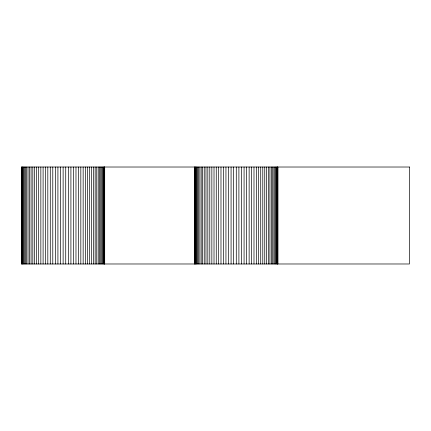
<?xml version="1.0" encoding="UTF-8"?>
<svg xmlns="http://www.w3.org/2000/svg" width="431" height="431" viewBox="0 0 431 431"><rect width="100%" height="100%" fill="white"/><g stroke="black" fill="none" stroke-linecap="round" stroke-linejoin="round"><path stroke-width="0.65" d="M277.86 167.018L277.86 263.982M277.779 167.018L277.779 263.982M277.532 167.018L277.532 263.982M277.128 167.018L277.128 263.982M276.557 167.018L276.557 263.982M275.829 167.018L275.829 263.982M274.94 167.018L274.94 263.982M273.906 167.018L273.906 263.982M272.721 167.018L272.721 263.982M271.39 167.018L271.39 263.982M269.925 167.018L269.925 263.982M268.319 167.018L268.319 263.982M266.595 167.018L266.595 263.982M264.747 167.018L264.747 263.982M262.786 167.018L262.786 263.982M260.723 167.018L260.723 263.982M258.562 167.018L258.562 263.982M256.316 167.018L256.316 263.982M253.988 167.018L253.988 263.982M251.591 167.018L251.591 263.982M249.134 167.018L249.134 263.982M246.629 167.018L246.629 263.982M244.075 167.018L244.075 263.982M241.5 167.018L241.5 263.982M238.898 167.018L238.898 263.982M236.285 167.018L236.285 263.982M233.677 167.018L233.677 263.982M231.075 167.018L231.075 263.982M228.495 167.018L228.495 263.982M225.946 167.018L225.946 263.982M223.441 167.018L223.441 263.982M220.984 167.018L220.984 263.982M218.587 167.018L218.587 263.982M216.26 167.018L216.26 263.982M214.013 167.018L214.013 263.982M211.853 167.018L211.853 263.982M209.789 167.018L209.789 263.982M207.828 167.018L207.828 263.982M205.98 167.018L205.98 263.982M204.251 167.018L204.251 263.982M202.651 167.018L202.651 263.982M201.185 167.018L201.185 263.982M199.855 167.018L199.855 263.982M198.669 167.018L198.669 263.982M197.63 167.018L197.63 263.982M196.746 167.018L196.746 263.982M196.019 167.018L196.019 263.982M195.448 167.018L195.448 263.982M195.038 167.018L195.038 263.982M194.796 167.018L194.796 263.982M194.715 167.018L194.715 263.982M104.701 167.018L104.701 263.982M104.62 167.018L104.62 263.982M104.372 167.018L104.372 263.982M103.963 167.018L103.963 263.982M103.392 167.018L103.392 263.982M102.664 167.018L102.664 263.982M101.781 167.018L101.781 263.982M100.741 167.018L100.741 263.982M99.556 167.018L99.556 263.982M98.225 167.018L98.225 263.982M96.759 167.018L96.759 263.982M95.159 167.018L95.159 263.982M93.43 167.018L93.43 263.982M91.582 167.018L91.582 263.982M89.626 167.018L89.626 263.982M87.563 167.018L87.563 263.982M85.403 167.018L85.403 263.982M83.151 167.018L83.151 263.982M80.829 167.018L80.829 263.982M78.431 167.018L78.431 263.982M75.975 167.018L75.975 263.982M73.464 167.018L73.464 263.982M70.916 167.018L70.916 263.982M68.335 167.018L68.335 263.982M65.733 167.018L65.733 263.982M63.125 167.018L63.125 263.982M60.512 167.018L60.512 263.982M57.916 167.018L57.916 263.982M55.335 167.018L55.335 263.982M52.787 167.018L52.787 263.982M50.276 167.018L50.276 263.982M47.819 167.018L47.819 263.982M45.422 167.018L45.422 263.982M43.095 167.018L43.095 263.982M40.848 167.018L40.848 263.982M38.688 167.018L38.688 263.982M36.624 167.018L36.624 263.982M34.663 167.018L34.663 263.982M32.821 167.018L32.821 263.982M31.091 167.018L31.091 263.982M29.491 167.018L29.491 263.982M28.02 167.018L28.02 263.982M26.695 167.018L26.695 263.982M25.504 167.018L25.504 263.982M24.47 167.018L24.47 263.982M23.586 167.018L23.586 263.982M22.854 167.018L22.854 263.982M22.288 167.018L22.288 263.982M21.879 167.018L21.879 263.982M21.631 167.018L21.631 263.982M409.45 167.018L21.55 167.018L21.55 263.982L409.45 263.982L409.45 167.018"/></g></svg>
